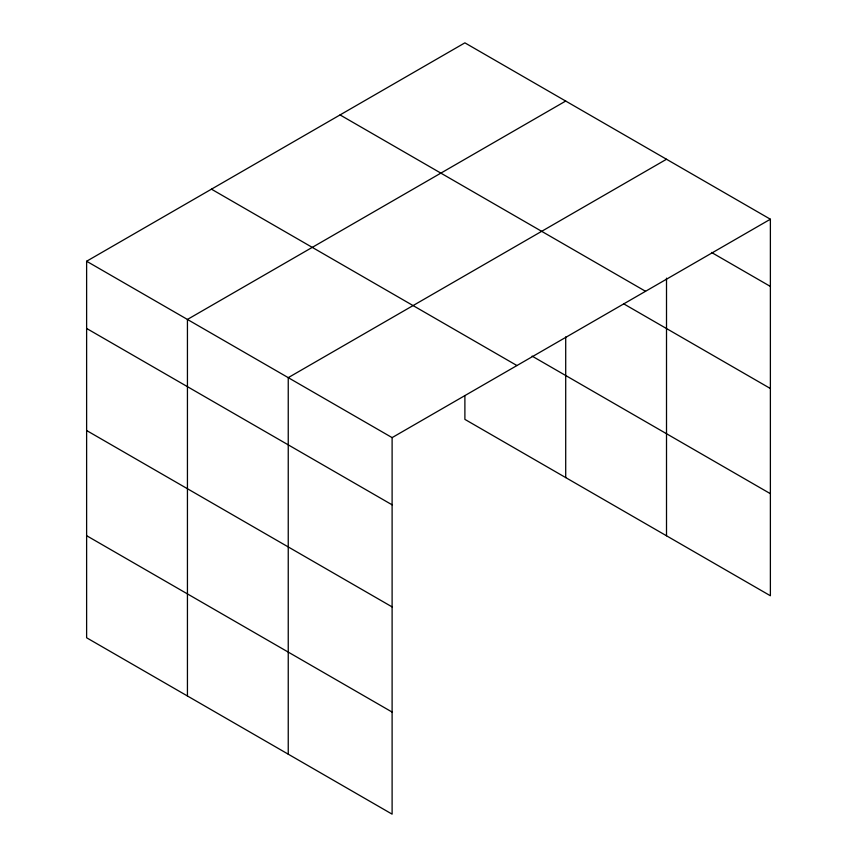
<?xml version="1.0" encoding="UTF-8"?>
<svg xmlns="http://www.w3.org/2000/svg" width="857" height="857" viewBox="0 0 857 857"><rect width="100%" height="100%" fill="white"/><g stroke="black" fill="none" stroke-linecap="round" stroke-linejoin="round"><path stroke-width="1.29" d="M666.51 278.171L666.51 535.796M464.89 395.527L464.89 419.384L770.379 595.754L770.379 219.221L464.89 42.85L86.621 261.246L86.621 637.779L392.11 814.15L392.11 437.616L86.621 261.246M565.706 101.051L187.437 319.447L187.437 695.98M666.51 159.252L288.241 377.648L288.241 754.181M392.11 437.616L770.379 219.221M711.524 252.451L770.379 286.431M340.058 114.924L645.546 291.294M623.639 303.796L770.379 388.51M532.101 356.116L770.379 493.686M211.454 189.172L516.942 365.543M86.621 328.456L392.11 504.827M86.621 430.525L392.11 606.906M86.621 535.7L392.11 712.071M565.706 336.908L565.706 477.585"/></g></svg>
